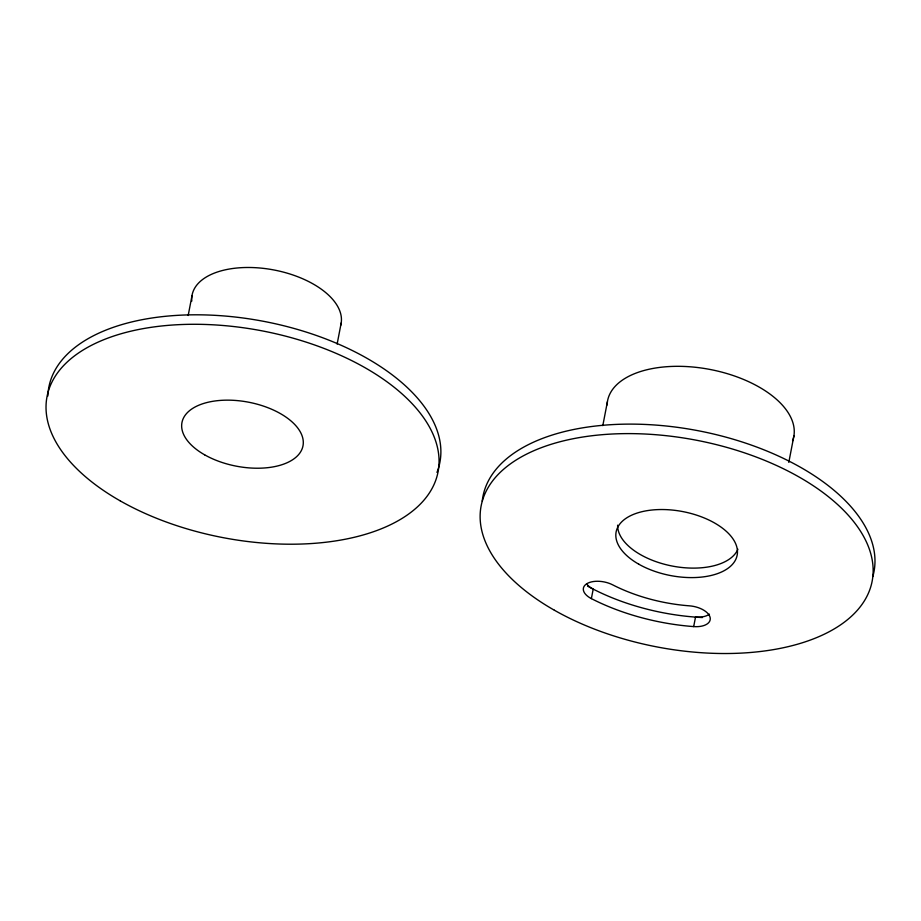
<?xml version="1.0" encoding="UTF-8"?>
<svg xmlns="http://www.w3.org/2000/svg" width="921" height="921" viewBox="0 0 921 921"><rect width="100%" height="100%" fill="white"/><g stroke="black" fill="none" stroke-linecap="round" stroke-linejoin="round"><path stroke-width="1.38" d="M188.183 315.489L191.982 295.779M337.132 344.063L341.196 322.949M602.806 425.629L607.423 401.706M591.374 598.615A18.961 10.016 10.9 0 1 586.642 583.833A18.961 10.016 10.9 0 1 612.684 584.847A113.767 60.118 10.9 0 0 689.426 605.834A18.961 10.016 10.9 0 1 710.149 617.611A18.961 10.016 10.9 0 1 693.686 626.591A151.7 80.162 10.9 0 1 591.374 598.615L593.205 589.129A18.961 10.016 10.9 0 1 586.93 584.259M693.686 626.591L695.516 617.105A18.961 10.016 10.9 0 0 709.435 614.157M788.802 462.4L793.948 435.668M482.247 501.151A199.097 105.213 10.9 0 1 698.44 430.775A199.097 105.213 10.9 0 1 872.843 576.465M737.905 549.227A61.626 32.569 10.9 0 1 671.49 565.897A61.626 32.569 10.9 0 1 617.646 525.166M607.112 404.975A94.805 50.102 10.9 0 1 710.402 369.528A94.805 50.102 10.9 0 1 792.555 440.952M47.88 395.984A199.097 105.213 10.9 0 1 265.628 321.717A199.097 105.213 10.9 0 1 436.968 472.404M191.81 301.075A75.844 40.075 10.9 0 1 270.29 269.323A75.844 40.075 10.9 0 1 340.632 325.516M702.447 617.542A151.7 80.162 10.9 0 1 587.54 586.113M554.407 610.243A199.097 105.213 10.9 0 0 871.013 585.952A199.097 105.213 10.9 0 0 604.487 434.505A199.097 105.213 10.9 0 0 554.407 610.243M638.806 564.205A61.626 32.569 10.9 0 0 736.8 556.687A61.626 32.569 10.9 0 0 654.301 509.808A61.626 32.569 10.9 0 0 638.806 564.205M120.306 500.92A199.097 105.213 10.9 0 0 436.922 476.629A199.097 105.213 10.9 0 0 170.385 325.182A199.097 105.213 10.9 0 0 120.306 500.92M204.635 454.824A61.626 32.569 10.9 0 0 302.641 447.295A61.626 32.569 10.9 0 0 220.142 400.428A61.626 32.569 10.9 0 0 204.635 454.824"/></g></svg>
